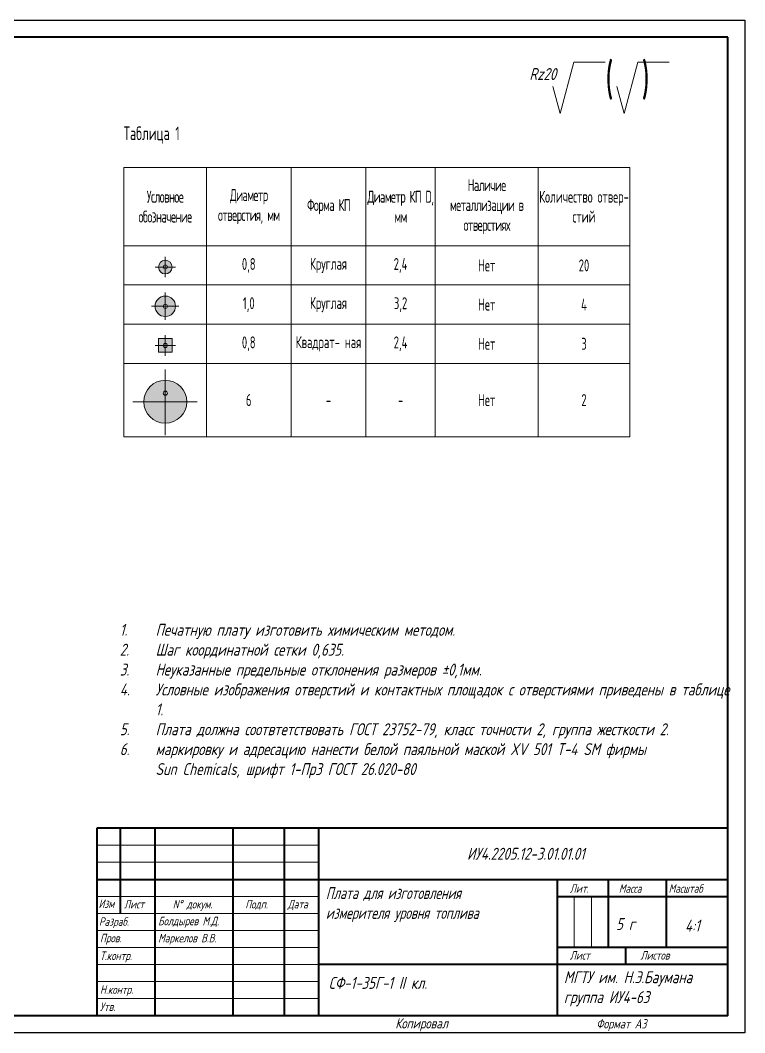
# Model space of a CAD drawing. Extents: x 2016 to 2756, y -1517 to 380.
# Drawn here: x 2380.1 to 2592.5, y 73.6 to 370.6 of the extents above; entities that cross this region are included whole.
import ezdxf

# ---------------------------------------------------------------- set-up
doc = ezdxf.new("R2010")
doc.units = 0
doc.header["$MEASUREMENT"] = 0
doc.layers.get('0').update_dxf_attribs({"color": 10, "linetype": 'CONTINUOUS', "lineweight": 15})
doc.layers.add('KONTUR', color=7, linetype='CONTINUOUS')
for name, color, linetype, lineweight in [('Основная', 7, 'CONTINUOUS', 40), ('основная моя', 9, 'CONTINUOUS', 15), ('текст', 7, 'CONTINUOUS', 30), ('тонкая', 160, 'CONTINUOUS', 9)]:
    doc.layers.add(name, color=color, linetype=linetype, lineweight=lineweight)
doc.styles.add('ЕСКД', font='eskd15.shx', dxfattribs={"width": 0.8, "height": 5})
doc.styles.add('стиль1', font='romans.shx', dxfattribs={"width": 0.75, "oblique": 15, "height": 3.5})

# ---------------------------------------------------------------- blocks, each defined once
blk = doc.blocks.new('*T2')
at = {"color": 0, "linetype": 'ByBlock', "lineweight": -2, "transparency": 16777216}
for p, q in [((0, 0), (148.36, 0)), ((0, 0), (0, -78.96)), ((24.21, 0), (24.21, -78.96)), ((49.08, 0), (49.08, -78.96)), ((70.96, 0), (70.96, -78.96)), ((91.33, 0), (91.33, -78.96)), ((121.49, 0), (121.49, -78.96)), ((148.36, 0), (148.36, -78.96)), ((0, -22.95), (148.36, -22.95)), ((0, -34.45), (148.36, -34.45)), ((0, -45.96), (148.36, -45.96)), ((0, -57.46), (148.36, -57.46)), ((0, -78.96), (148.36, -78.96))]:
    blk.add_line(p, q, dxfattribs=at)
at = {"color": 0, "transparency": 16777216, "char_height": 3.5, "attachment_point": 5, "style": 'ЕСКД'}
for s, insert, width in [('{\\T0.9;Наличие металлизации в отверстиях}', (106.41, -11.48), 30.0448), ('{\\T0.9;Условное обозначение}', (12.1, -11.48), 24.0865), ('{\\T0.9;Диаметр отверстия, мм}', (36.64, -11.48), 24.7566), ('{\\T0.9;Диаметр КП D, мм}', (81.15, -11.48), 20.2466), ('Количество отвер- стий', (134.93, -11.48), 26.7485), ('{\\T0.9;Форма КП}', (60.02, -11.48), 21.7605), ('0,8', (36.64, -28.7), 24.7566), ('Круглая', (60.02, -28.7), 21.7605), ('2,4', (81.15, -28.7), 20.2466), ('Нет', (106.41, -28.7), 30.0448), ('20', (134.93, -28.7), 26.7485), ('1,0', (36.64, -40.21), 24.7566), ('Круглая', (60.02, -40.21), 21.7605), ('3,2', (81.15, -40.21), 20.2466), ('Нет', (106.41, -40.21), 30.0448), ('4', (134.93, -40.21), 26.7485), ('0,8', (36.64, -51.71), 24.7566), ('Квадрат- ная', (60.02, -51.71), 21.7605), ('2,4', (81.15, -51.71), 20.2466), ('Нет', (106.41, -51.71), 30.0448), ('3', (134.93, -51.71), 26.7485), ('6', (36.64, -68.21), 24.7566), ('Нет', (106.41, -68.21), 30.0448), ('2', (134.93, -68.21), 26.7485), ('-', (60.02, -68.21), 21.7605), ('-', (81.15, -68.21), 20.2466)]:
    blk.add_mtext(s, dxfattribs=dict(at, insert=insert, width=width))

msp = doc.modelspace()

# ---------------------------------------------------------------- hatches: boundary and pattern name
at = {"layer": 'Основная', "transparency": 33554500}
h = msp.add_hatch(color=256, dxfattribs=at)
h.dxf.hatch_style = 1
h.set_gradient(color2=(0, 0, 0), tint=1)
h.paths.add_polyline_path([(2422.64705, 300.17302), (2422.64705, 298.77302, -0.414213562), (2423.24705, 298.17302), (2424.64705, 298.17302, 0.414213562)])
h.paths.add_polyline_path([(2422.64705, 300.17302, 0.414213562), (2420.64705, 298.17302), (2422.04705, 298.17302, -0.414213562), (2422.64705, 298.77302)])
h.paths.add_polyline_path([(2422.64705, 297.57302, -0.414213562), (2422.04705, 298.17302), (2420.64705, 298.17302, 0.414213562), (2422.64705, 296.17302)])
h.paths.add_polyline_path([(2424.64705, 298.17302), (2423.24705, 298.17302, -0.414213562), (2422.64705, 297.57302), (2422.64705, 296.17302, 0.414213562)])
h = msp.add_hatch(color=256, dxfattribs=at)
h.dxf.hatch_style = 1
h.set_gradient(color2=(0, 0, 0), tint=1)
h.paths.add_polyline_path([(2422.64705, 289.6715), (2422.64705, 287.2715, -0.414213562), (2423.24705, 286.6715), (2425.64705, 286.6715, 0.414213562)])
h.paths.add_polyline_path([(2422.64705, 289.6715, 0.414213562), (2419.64705, 286.6715), (2422.04705, 286.6715, -0.414213562), (2422.64705, 287.2715)])
h.paths.add_polyline_path([(2422.64705, 286.0715, -0.414213562), (2422.04705, 286.6715), (2419.64705, 286.6715, 0.414213562), (2422.64705, 283.6715)])
h.paths.add_polyline_path([(2425.64705, 286.6715), (2423.24705, 286.6715, -0.414213562), (2422.64705, 286.0715), (2422.64705, 283.6715, 0.414213562)])
h = msp.add_hatch(color=256, dxfattribs=at)
h.dxf.hatch_style = 1
h.set_gradient(color2=(0, 0, 0), tint=1)
h.paths.add_polyline_path([(2424.64705, 277.16998), (2422.64705, 277.16998), (2422.64705, 275.76998, -0.414213562), (2423.24705, 275.16998), (2424.64705, 275.16998)])
h.paths.add_polyline_path([(2422.64705, 277.16998), (2420.64705, 277.16998), (2420.64705, 275.16998), (2422.04705, 275.16998, -0.414213562), (2422.64705, 275.76998)])
h.paths.add_polyline_path([(2422.64705, 274.56998, -0.414213562), (2422.04705, 275.16998), (2420.64705, 275.16998), (2420.64705, 273.16998), (2422.64705, 273.16998)])
h.paths.add_polyline_path([(2424.64705, 275.16998), (2423.24705, 275.16998, -0.414213562), (2422.64705, 274.56998), (2422.64705, 273.16998), (2424.64705, 273.16998)])
at = {"layer": 'основная моя'}
h = msp.add_hatch(color=256, dxfattribs=at)
h.dxf.hatch_style = 1
h.set_gradient(color1=(255, 255, 255), tint=1)
h.paths.add_polyline_path([(2422.64705, 264.97009, 0.414213562), (2416.34543, 258.66847), (2422.64705, 258.66847)])
h.paths.add_polyline_path([(2422.64705, 264.97009), (2422.64705, 258.66847), (2428.94867, 258.66847, 0.414213562)])
h.paths.add_polyline_path([(2428.94867, 258.66847), (2422.64705, 258.66847), (2422.64705, 252.36684, 0.414213562)])
h.paths.add_polyline_path([(2422.64705, 258.66847), (2416.34543, 258.66847, 0.414213562), (2422.64705, 252.36684)])

# ---------------------------------------------------------------- linework, layer by layer
for p, q in [((2422.64705, 301.17302), (2422.64705, 295.17302)), ((2425.64705, 298.17302), (2419.64705, 298.17302)), ((2422.64705, 290.6715), (2422.64705, 282.6715)), ((2426.64705, 286.6715), (2418.64705, 286.6715)), ((2422.64705, 278.16998), (2422.64705, 272.16998)), ((2425.64705, 275.16998), (2419.64705, 275.16998)), ((2537.53772, 78.56982), (2537.53772, 78.56982))]:
    msp.add_line(p, q)
msp.add_lwpolyline([(2420.64705, 273.16998), (2424.64705, 273.16998), (2424.64705, 277.16998), (2420.64705, 277.16998)], close=True)
for centre, radius in [((2422.64705, 298.17302), 2), ((2422.64705, 298.17302), 0.6), ((2422.64705, 286.6715), 3), ((2422.64705, 286.6715), 0.6), ((2422.64705, 275.16998), 0.6), ((2422.64705, 261.16847), 0.6)]:
    msp.add_circle(centre, radius)
at = {"layer": 'KONTUR'}
for p, q in [((2172.53772, 370.56982), (2592.53772, 370.56982)), ((2592.53772, 370.56982), (2592.53772, 73.56982)), ((2592.53772, 73.56982), (2172.53772, 73.56982))]:
    msp.add_line(p, q, dxfattribs=at)
at = {"layer": 'Основная'}
for p, q in [((2587.53772, 365.56982), (2180.53772, 365.56982)), ((2587.53772, 78.56982), (2587.53772, 365.56982)), ((2402.53772, 133.56982), (2402.53772, 78.56982)), ((2587.53772, 133.56982), (2402.53772, 133.56982)), ((2409.53772, 108.56982), (2409.53772, 133.56982)), ((2419.53772, 133.56982), (2419.53772, 78.56982)), ((2442.53772, 78.56982), (2442.53772, 133.56982)), ((2457.53772, 133.56982), (2457.53772, 78.56982)), ((2467.53772, 133.56982), (2467.53772, 78.56982)), ((2402.53772, 118.56982), (2587.53772, 118.56982)), ((2537.53772, 118.56982), (2537.53772, 78.56982)), ((2552.53772, 118.56982), (2552.53772, 98.56982)), ((2569.53772, 118.56982), (2569.53772, 98.56982)), ((2537.53772, 113.56982), (2587.53772, 113.56982)), ((2587.53772, 98.56982), (2537.53772, 98.56982)), ((2557.53772, 98.56982), (2557.53772, 93.56982)), ((2587.53772, 93.56982), (2467.53772, 93.56982)), ((2587.53772, 78.56982), (2180.53772, 78.56982))]:
    msp.add_line(p, q, dxfattribs=at)
at = {"layer": 'основная моя', "color": 7, "lineweight": 0}
for p, q in [((2538.44887, 343.22796), (2542.47135, 358.24007)), ((2542.47135, 358.24007), (2551.66067, 358.24007)), ((2557.16164, 343.22796), (2561.18413, 358.24007)), ((2561.18413, 358.24007), (2570.37345, 358.24007)), ((2536.31957, 351.17461), (2538.44887, 343.22796)), ((2555.03235, 351.17461), (2557.16164, 343.22796))]:
    msp.add_line(p, q, dxfattribs=at)
at = {"layer": 'основная моя'}
for p, q in [((2422.64705, 268.11151), (2422.64705, 248.90426)), ((2413.15657, 258.66847), (2431.96825, 258.66847))]:
    msp.add_line(p, q, dxfattribs=at)
msp.add_circle((2422.64705, 258.66847), 6.30162, dxfattribs=at)
at = {"layer": 'тонкая'}
for p, q in [((2467.53772, 128.56982), (2402.53772, 128.56982)), ((2467.53772, 123.56982), (2402.53772, 123.56982)), ((2467.53772, 113.56982), (2402.53772, 113.56982)), ((2542.52536, 113.36112), (2542.52536, 98.56982)), ((2547.60331, 113.36112), (2547.60331, 98.56982)), ((2467.53772, 108.56982), (2402.53772, 108.56982)), ((2402.53772, 103.56982), (2467.53772, 103.56982)), ((2467.53772, 98.56982), (2402.53772, 98.56982)), ((2467.53772, 93.56982), (2402.53772, 93.56982))]:
    msp.add_line(p, q, dxfattribs=at)
for points in [[(2402.53772, 88.56982), (2467.53772, 88.56982)], [(2402.53772, 83.56982), (2467.53772, 83.56982)]]:
    msp.add_lwpolyline(points, dxfattribs=at)

# ---------------------------------------------------------------- block references
msp.add_blockref('*T2', (2410.4762, 327.37012))

# ---------------------------------------------------------------- texts
at = {"attachment_point": 1}
for s, width, insert, char_height, style in [('Таблица 1', 43.9675726, (2410.4762, 339.40354), 4, 'ЕСКД'), ('\\pi-10.5,l14,t14;1.^IПечатную плату изготовить химическим методом.\\P2.^IШаг координатной сетки 0,635. \\P3.^IНеуказанные предельные отклонения размеров ±0,1мм.\\P4.^IУсловные изображения отверстий и контактных площадок с отверстиями приведены в таблице 1.\\P5.^IПлата должна соотвтетствовать ГОСТ 23752-79, класс точности 2, группа жесткости 2.\\P6.^Iмаркировку и адресацию нанести белой паяльной маской XV 501 T-4 SM фирмы Sun Chemicals, шрифт 1-Пр3 ГОСТ 26.020-80', 173.081125, (2405.81216, 193.51249), 3.5, 'стиль1')]:
    msp.add_mtext_dynamic_manual_height_columns(s, width=width, gutter_width=20, heights=[0], dxfattribs=dict(at, insert=insert, char_height=char_height, style=style))
at = {"layer": 'основная моя', "color": 7, "lineweight": 0, "attachment_point": 1}
for s, width, insert, char_height, style in [('Rz20', 11.0922185, (2529.40765, 356.54485), 3.5, 'стиль1'), ('(  )', 33.4224426, (2551.66067, 358.24007), 10, 'ЕСКД'), ('5 г', 12.2638864, (2554.82259, 107.21508), 3.5, 'стиль1')]:
    msp.add_mtext_dynamic_manual_height_columns(s, width=width, gutter_width=25, heights=[0], dxfattribs=dict(at, insert=insert, char_height=char_height, style=style))
at = {"layer": 'основная моя', "style": 'стиль1'}
for s, width, heights, insert, char_height, attachment_point in [('\\pt0,7,35;ИУ4.2205.12-3.01.01.01', 112.4705055, [13.50132], (2528.36077, 126.07502), 3.5, 5), ('{\\fGOST Type BU|b0|i0|c204|p2;\\C0;Плата для изготовления\\Pизмерителя уровня топлива}', 70, [0], (2469.73376, 116.30199), 3.5, 1), ('Болдырев М.Д.', 22.176607, [2.15864], (2420.56205, 107.58298), 2.5, 1), ('4:1', 13.3355969, [0], (2575.02456, 106.7368), 3.5, 1), ('Маркелов В.В.', 21.1081236, [0], (2420.56205, 102.58298), 2.5, 1), ('СФ-1-35Г-1 II кл.', 62.7846627, [0], (2470.57374, 89.93951), 3.5, 1), ('МГТУ им. Н.Э.Баумана\\Pгруппа ИУ4-63', 45.8994407, [0], (2539.51882, 91.6142), 3.5, 1)]:
    msp.add_mtext_dynamic_manual_height_columns(s, width=width, gutter_width=20, heights=heights, dxfattribs=dict(at, insert=insert, char_height=char_height, attachment_point=attachment_point))
at = {"layer": 'текст', "style": 'стиль1', "oblique": 15, "width": 0.75}
for s, height, p in [('Лит.', 2.5, (2541.25569, 114.635)), ('Масса', 2.5, (2555.63019, 114.635)), ('Масштаб', 2.5, (2570.22241, 114.635)), ('Изм', 2.5, (2403.08285, 110.18193)), ('Лист', 2.5, (2410.55861, 110.03163)), ('N%%d докум. ', 2.5, (2424.84228, 110.03163)), ('Подп.', 2.5, (2446.09478, 110.03163)), ('Дата', 2.5, (2458.54589, 110.03163)), ('Разраб.', 2.5, (2403.19902, 104.931)), ('Пров.', 2.5, (2403.49992, 100.09888)), ('Т.контр.', 2.5, (2403.49992, 94.90397)), ('Лист', 2.5, (2541.25569, 95.02113)), ('Листов', 2.5, (2561.9801, 95.02113)), ('Н.контр.', 2.5, (2403.49992, 84.98175)), ('Утв.', 2.5, (2403.49992, 79.96214)), ('Копировал', 3, (2490.07325, 74.81982)), ('Формат А3', 2.75, (2549.00182, 74.81982))]:
    msp.add_text(s, height=height, dxfattribs=at).set_placement(p)

doc.saveas('drawing.dxf')
